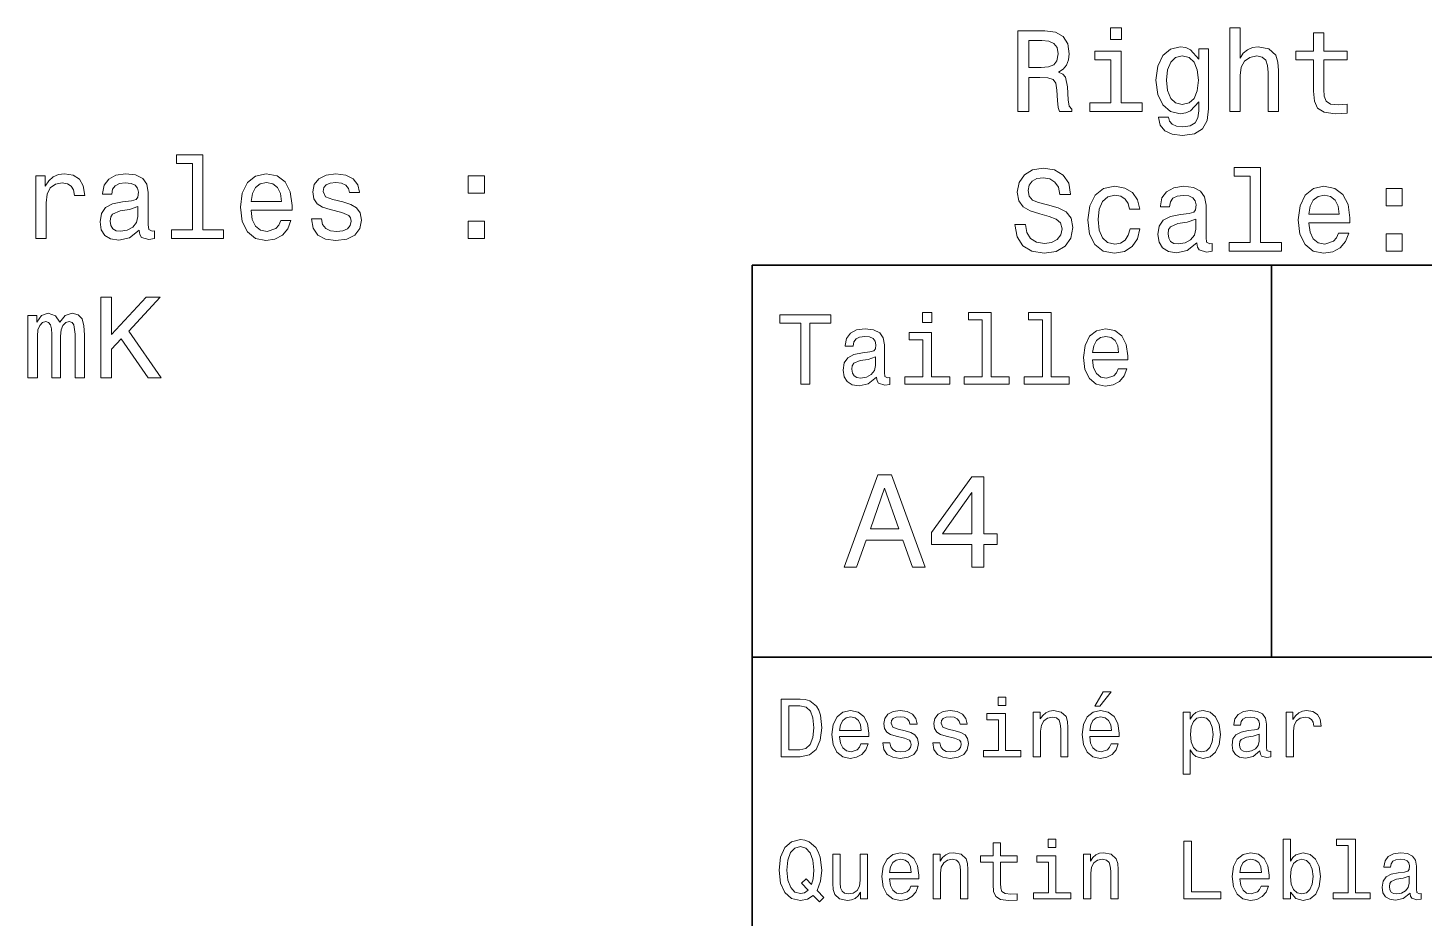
# Model space of a CAD drawing. Extents: x 0 to 297, y 0 to 210.
# Drawn here: x 65.6 to 126.1, y 41.7 to 80.3 of the extents above; entities that cross this region are included whole.
import ezdxf

# ---------------------------------------------------------------- set-up
doc = ezdxf.new("R2010")
doc.units = 0

msp = doc.modelspace()

# ---------------------------------------------------------------- linework, layer by layer
at = {"color": 7, "lineweight": 35}
for p, q in [((97, 10), (97, 70)), ((97, 70), (287, 70)), ((97, 53), (162, 53))]:
    msp.add_line(p, q, dxfattribs=at)
at = {"color": 7, "lineweight": 35, "ltscale": 0.425}
msp.add_line((119.5, 53), (119.5, 70), dxfattribs=at)
at = {"color": 7, "lineweight": 13}
for points in [[(108.51181, 76.65432), (108.980827, 76.65432), (108.980827, 78.131989), (109.459938, 78.131989), (109.812965, 78.116859), (110.034866, 78.046249), (110.155899, 77.879822), (110.206337, 77.582275), (110.231552, 77.12838), (110.26181, 76.830833), (110.322327, 76.65432), (110.851868, 76.65432), (110.851868, 76.750137), (110.73587, 76.89135), (110.695526, 77.153603), (110.660225, 77.718437), (110.574493, 78.137032), (110.458496, 78.26815), (110.276939, 78.363976), (110.478668, 78.490051), (110.619881, 78.666565), (110.710655, 78.888474), (110.740921, 79.155762), (110.670311, 79.579391), (110.468582, 79.897118), (110.135727, 80.08876), (109.681839, 80.15432), (108.51181, 80.15432)], [(113.000282, 80.27536), (112.531265, 80.27536), (112.531265, 79.771034), (113.000282, 79.771034)], [(117.700569, 76.65432), (118.144379, 76.65432), (118.144379, 78.21772), (118.189766, 78.57579), (118.336021, 78.838036), (118.562965, 78.99942), (118.865555, 79.059937), (119.107635, 79.009506), (119.258926, 78.873337), (119.334579, 78.646393), (119.359795, 78.343803), (119.359795, 76.65432), (119.803596, 76.65432), (119.803596, 78.434578), (119.783424, 78.792648), (119.692642, 79.090202), (119.395096, 79.362534), (118.931122, 79.458351), (118.678955, 79.42305), (118.462097, 79.327232), (118.28054, 79.175934), (118.144379, 78.969162), (118.144379, 80.27536), (117.700569, 80.27536)], [(121.331696, 78.893517), (121.331696, 77.536888), (121.361954, 77.098122), (121.503166, 76.795532), (121.785583, 76.619019), (122.264694, 76.558502), (122.789185, 76.583717), (122.789185, 76.967003), (122.405899, 76.936737), (122.057922, 76.977089), (121.871323, 77.103165), (121.790627, 77.31498), (121.775497, 77.612534), (121.775497, 78.893517), (122.789185, 78.893517), (122.789185, 79.271751), (121.775497, 79.271751), (121.775497, 80.063545), (121.331696, 80.063545), (121.331696, 79.271751), (120.565125, 79.271751), (120.565125, 78.893517)], [(109.550713, 79.725647), (109.858353, 79.695389), (110.075211, 79.599564), (110.21138, 79.42305), (110.256767, 79.145676), (110.206337, 78.853165), (110.070168, 78.676651), (109.838181, 78.585876), (109.520454, 78.560661), (108.980827, 78.560661), (108.980827, 79.725647)], [(116.772614, 76.77536), (116.772614, 79.362534), (116.348984, 79.362534), (116.348984, 78.923775), (116.001007, 79.322189), (115.789185, 79.42305), (115.552155, 79.458351), (115.123482, 79.357491), (114.790627, 79.075066), (114.573769, 78.621178), (114.498123, 78.010948), (114.573769, 77.395676), (114.790627, 76.94178), (115.123482, 76.65432), (115.552155, 76.558502), (115.794235, 76.593803), (115.995964, 76.684578), (116.348984, 77.067863), (116.348984, 76.684578), (116.30864, 76.381989), (116.197693, 76.165123), (115.98587, 76.039047), (115.668152, 75.99366), (115.39077, 76.023918), (115.194084, 76.099564), (115.078094, 76.23069), (115.042793, 76.407204), (114.614113, 76.407204), (114.614113, 76.387032), (114.67968, 76.064262), (114.881409, 75.822189), (115.20417, 75.665848), (115.642937, 75.610374), (116.167427, 75.68602), (116.515411, 75.897835), (116.712097, 76.265991)], [(112.985153, 77.027519), (112.985153, 79.271751), (111.845383, 79.271751), (111.845383, 78.893517), (112.541351, 78.893517), (112.541351, 77.027519), (111.633568, 77.027519), (111.633568, 76.65432), (113.903023, 76.65432), (113.903023, 77.027519)], [(114.957054, 78.010948), (115.002441, 78.459793), (115.138611, 78.792648), (115.350426, 78.989334), (115.632851, 79.059937), (115.930397, 78.989334), (116.152298, 78.792648), (116.288467, 78.459793), (116.338898, 78.010948), (116.288467, 77.552017), (116.152298, 77.224205), (115.930397, 77.022476), (115.632851, 76.956917), (115.350426, 77.022476), (115.138611, 77.224205), (115.002441, 77.55706)], [(72.7332, 74.402161), (72.7332, 71.527519), (71.820381, 71.527519), (71.820381, 71.15432), (74.084793, 71.15432), (74.084793, 71.527519), (73.17701, 71.527519), (73.17701, 74.77536), (72.037239, 74.77536), (72.037239, 74.402161)], [(65.945023, 71.15432), (66.388824, 71.15432), (66.388824, 72.702591), (66.434219, 73.07579), (66.570381, 73.343079), (66.792282, 73.504463), (67.089828, 73.559937), (67.311737, 73.524635), (67.478165, 73.423775), (67.579025, 73.252304), (67.614334, 73.020317), (68.063171, 73.020317), (68.002655, 73.428818), (67.836227, 73.721321), (67.558853, 73.897835), (67.180611, 73.958351), (66.923409, 73.918007), (66.701508, 73.817146), (66.504822, 73.645676), (66.34848, 73.413689), (66.34848, 73.862534), (65.945023, 73.862534)], [(70.423401, 71.507347), (70.423401, 71.492218), (70.448624, 71.320747), (70.524269, 71.199707), (70.841995, 71.103889), (71.089111, 71.144234), (71.089111, 71.487175), (70.9832, 71.472046), (70.841995, 71.537605), (70.816772, 71.739334), (70.816772, 73.14135), (70.756256, 73.49942), (70.579742, 73.751579), (70.27211, 73.902878), (69.838394, 73.958351), (69.414764, 73.897835), (69.102081, 73.726364), (68.905396, 73.459076), (68.839828, 73.106049), (68.839828, 73.07579), (69.238251, 73.07579), (69.273552, 73.287605), (69.384506, 73.438904), (69.566055, 73.529678), (69.823257, 73.56498), (70.070381, 73.539764), (70.246895, 73.464119), (70.352798, 73.332993), (70.388107, 73.151436), (70.367935, 72.939621), (70.287239, 72.833717), (70.08551, 72.783279), (69.707268, 72.742935), (69.273552, 72.652161), (68.965912, 72.490776), (68.784363, 72.238617), (68.728882, 71.865417), (68.779312, 71.532562), (68.935654, 71.285446), (69.18782, 71.129105), (69.535797, 71.073631), (70.004822, 71.179535)], [(75.274994, 72.379822), (77.050201, 72.379822), (77.055252, 72.586594), (76.974556, 73.166565), (76.752655, 73.600288), (76.399628, 73.862534), (75.930611, 73.958351), (75.47168, 73.857491), (75.118652, 73.575066), (74.891708, 73.116135), (74.811012, 72.510948), (74.886658, 71.890633), (75.113602, 71.436737), (75.461594, 71.15432), (75.915482, 71.058502), (76.308853, 71.124062), (76.631622, 71.295532), (76.868652, 71.567863), (77.004822, 71.930977), (76.566055, 71.930977), (76.475281, 71.729248), (76.344154, 71.57795), (75.970955, 71.456917), (75.683487, 71.51239), (75.466629, 71.688904), (75.325424, 71.976364), (75.274994, 72.364693)], [(79.249054, 72.732849), (78.820374, 72.833717), (78.502655, 72.949707), (78.396744, 73.186737), (78.427002, 73.353165), (78.532913, 73.474205), (78.704384, 73.54985), (78.9515, 73.580109), (79.188538, 73.54985), (79.375137, 73.459076), (79.49617, 73.322906), (79.5466, 73.14135), (79.980316, 73.14135), (79.980316, 73.151436), (79.904671, 73.479248), (79.697899, 73.73645), (79.375137, 73.897835), (78.9515, 73.958351), (78.522827, 73.897835), (78.210144, 73.731407), (78.013458, 73.484291), (77.952942, 73.171608), (77.998337, 72.869019), (78.139542, 72.657204), (78.371529, 72.505905), (78.709427, 72.399994), (79.203659, 72.278961), (79.506256, 72.152878), (79.586945, 72.052017), (79.617203, 71.900719), (79.571823, 71.714119), (79.450783, 71.572906), (79.254097, 71.482132), (78.991852, 71.451874), (78.71447, 71.482132), (78.512741, 71.588036), (78.376572, 71.759506), (78.321098, 71.996536), (77.892426, 71.996536), (77.963028, 71.593079), (78.1698, 71.300575), (78.497612, 71.124062), (78.9515, 71.058502), (79.425568, 71.124062), (79.773544, 71.300575), (79.985367, 71.582993), (80.061012, 71.951149), (80.005539, 72.268875), (79.849197, 72.485733), (79.591995, 72.626945)], [(84.690697, 73.111092), (85.386658, 73.111092), (85.386658, 73.862534), (84.690697, 73.862534)], [(108.839622, 71.76239), (108.380684, 71.76239), (108.481552, 71.227806), (108.733711, 70.834435), (109.12204, 70.597404), (109.646538, 70.511673), (110.165993, 70.592361), (110.554321, 70.814262), (110.801437, 71.162247), (110.892212, 71.621178), (110.816566, 72.034721), (110.604752, 72.302017), (110.26181, 72.478531), (109.802879, 72.60965), (109.409508, 72.705475), (109.152298, 72.816422), (109.00605, 72.977806), (108.960655, 73.229965), (109.00605, 73.456917), (109.137169, 73.628387), (109.338898, 73.744377), (109.61628, 73.784721), (109.898697, 73.734291), (110.120598, 73.598122), (110.266853, 73.371178), (110.337456, 73.063545), (110.796394, 73.063545), (110.796394, 73.073631), (110.715698, 73.547691), (110.478668, 73.900719), (110.105469, 74.12262), (109.601151, 74.198265), (109.147255, 74.12262), (108.794228, 73.910805), (108.567284, 73.582993), (108.486595, 73.159363), (108.552155, 72.78112), (108.743797, 72.523918), (109.046394, 72.352448), (109.459938, 72.221321), (109.868439, 72.105331), (110.176079, 71.994377), (110.362679, 71.832993), (110.428238, 71.570747), (110.367722, 71.303459), (110.21138, 71.10173), (109.97435, 70.975647), (109.66671, 70.935303), (109.323769, 70.990776), (109.061523, 71.152161), (108.895096, 71.414406)], [(118.583138, 73.855331), (118.583138, 70.98069), (117.670311, 70.98069), (117.670311, 70.607491), (119.934723, 70.607491), (119.934723, 70.98069), (119.026939, 70.98069), (119.026939, 74.228531), (117.887169, 74.228531), (117.887169, 73.855331)], [(75.274994, 72.753021), (75.33046, 73.101006), (75.466629, 73.358208), (75.673401, 73.514549), (75.94574, 73.570023), (76.213028, 73.514549), (76.4198, 73.358208), (76.545883, 73.101006), (76.59127, 72.753021)], [(113.35331, 72.418007), (113.792068, 72.418007), (113.701294, 72.821465), (113.484436, 73.139191), (113.146538, 73.335876), (112.707779, 73.411522), (112.223625, 73.310661), (111.855469, 73.028236), (111.623482, 72.569305), (111.542793, 71.954033), (111.618439, 71.343803), (111.845383, 70.889908), (112.203453, 70.607491), (112.69265, 70.511673), (113.126366, 70.587318), (113.464264, 70.799133), (113.696251, 71.131989), (113.797112, 71.57579), (113.373482, 71.57579), (113.297836, 71.293373), (113.156624, 71.081551), (112.954895, 70.950432), (112.707779, 70.910088), (112.400139, 70.975647), (112.178238, 71.177376), (112.042068, 71.505188), (111.996681, 71.969162), (112.042068, 72.42305), (112.183281, 72.750862), (112.410225, 72.952591), (112.707779, 73.023193), (112.970024, 72.977806), (113.16671, 72.861816), (113.297836, 72.670174)], [(116.273338, 70.960518), (116.273338, 70.945389), (116.298553, 70.773918), (116.374207, 70.652878), (116.691925, 70.55706), (116.939041, 70.597404), (116.939041, 70.940346), (116.833138, 70.925217), (116.691925, 70.990776), (116.66671, 71.192505), (116.66671, 72.594521), (116.606194, 72.952591), (116.42968, 73.20475), (116.12204, 73.356049), (115.688324, 73.411522), (115.264694, 73.351006), (114.952011, 73.179535), (114.755325, 72.912247), (114.689766, 72.559219), (114.689766, 72.528961), (115.088181, 72.528961), (115.123482, 72.740776), (115.234436, 72.892075), (115.415993, 72.982849), (115.673195, 73.01815), (115.920311, 72.992935), (116.096825, 72.91729), (116.202736, 72.786163), (116.238037, 72.604607), (116.217865, 72.392792), (116.137169, 72.286888), (115.93544, 72.23645), (115.557198, 72.196106), (115.123482, 72.105331), (114.815842, 71.943947), (114.634293, 71.691788), (114.578812, 71.318588), (114.629242, 70.985733), (114.785583, 70.738617), (115.03775, 70.582275), (115.385727, 70.526802), (115.854752, 70.632706)], [(121.124924, 71.832993), (122.900139, 71.832993), (122.905182, 72.039764), (122.824493, 72.619736), (122.602585, 73.053459), (122.249565, 73.315704), (121.78054, 73.411522), (121.321609, 73.310661), (120.968582, 73.028236), (120.741638, 72.569305), (120.66095, 71.964119), (120.736595, 71.343803), (120.963539, 70.889908), (121.311523, 70.607491), (121.765411, 70.511673), (122.158783, 70.577232), (122.481552, 70.748703), (122.718582, 71.021034), (122.854752, 71.384148), (122.415993, 71.384148), (122.325211, 71.182419), (122.194084, 71.03112), (121.820892, 70.910088), (121.533424, 70.965561), (121.316566, 71.142075), (121.175354, 71.429535), (121.124924, 71.817863)], [(124.468582, 72.564262), (125.164551, 72.564262), (125.164551, 73.315704), (124.468582, 73.315704)], [(121.124924, 72.206192), (121.180397, 72.554176), (121.316566, 72.811378), (121.523338, 72.96772), (121.79567, 73.023193), (122.062965, 72.96772), (122.269737, 72.811378), (122.395813, 72.554176), (122.441208, 72.206192)], [(70.372971, 72.102448), (70.312454, 71.840202), (70.151077, 71.638466), (69.908997, 71.507347), (69.61145, 71.46196), (69.4198, 71.487175), (69.283638, 71.567863), (69.197906, 71.709076), (69.172684, 71.905762), (69.192856, 72.082275), (69.273552, 72.208351), (69.596313, 72.349564), (70.004822, 72.41008), (70.372971, 72.53112)], [(84.690697, 71.15432), (85.386658, 71.15432), (85.386658, 71.905762), (84.690697, 71.905762)], [(116.222908, 71.555618), (116.162384, 71.293373), (116.001007, 71.091637), (115.758926, 70.960518), (115.46138, 70.915131), (115.269737, 70.940346), (115.133568, 71.021034), (115.047836, 71.162247), (115.022614, 71.358932), (115.042793, 71.535446), (115.123482, 71.661522), (115.446251, 71.802734), (115.854752, 71.863251), (116.222908, 71.984291)], [(124.468582, 70.607491), (125.164551, 70.607491), (125.164551, 71.358932), (124.468582, 71.358932)], [(68.764183, 65.107491), (69.228165, 65.107491), (69.228165, 66.353165), (69.641708, 66.796974), (70.816772, 65.107491), (71.381622, 65.107491), (69.969513, 67.134865), (71.341278, 68.607491), (70.725998, 68.607491), (69.228165, 66.988617), (69.228165, 68.607491), (68.764183, 68.607491)], [(65.602081, 65.107491), (66.010582, 65.107491), (66.010582, 66.918007), (66.035797, 67.190346), (66.11145, 67.387032), (66.22744, 67.503021), (66.378738, 67.548416), (66.499771, 67.508064), (66.580467, 67.407204), (66.620819, 67.235733), (66.635941, 67.008789), (66.635941, 65.107491), (67.019226, 65.107491), (67.019226, 66.918007), (67.044449, 67.185303), (67.120094, 67.381989), (67.241135, 67.503021), (67.392426, 67.548416), (67.513466, 67.508064), (67.594162, 67.407204), (67.644592, 67.008789), (67.644592, 65.107491), (68.053085, 65.107491), (68.053085, 66.978531), (68.027878, 67.366859), (67.947182, 67.664406), (67.785797, 67.845963), (67.523552, 67.911522), (67.215912, 67.810661), (66.978882, 67.51815), (66.792282, 67.805618), (66.479599, 67.911522), (66.192139, 67.810661), (65.995453, 67.528236), (65.995453, 67.815704), (65.602081, 67.815704)], [(99.102303, 64.837173), (99.5, 64.837173), (99.5, 67.47406), (100.407784, 67.47406), (100.407784, 67.837173), (98.190201, 67.837173), (98.190201, 67.47406), (99.102303, 67.47406)], [(104.786743, 67.940918), (104.384727, 67.940918), (104.384727, 67.508644), (104.786743, 67.508644)], [(106.969742, 67.621033), (106.969742, 65.157059), (106.187317, 65.157059), (106.187317, 64.837173), (108.128242, 64.837173), (108.128242, 65.157059), (107.350143, 65.157059), (107.350143, 67.940918), (106.373199, 67.940918), (106.373199, 67.621033)], [(109.572044, 67.621033), (109.572044, 65.157059), (108.789627, 65.157059), (108.789627, 64.837173), (110.730545, 64.837173), (110.730545, 65.157059), (109.952454, 65.157059), (109.952454, 67.940918), (108.975502, 67.940918), (108.975502, 67.621033)], [(102.387611, 65.139771), (102.387611, 65.126801), (102.409225, 64.979828), (102.47406, 64.876076), (102.746399, 64.793945), (102.958214, 64.828529), (102.958214, 65.122475), (102.867432, 65.109505), (102.746399, 65.165703), (102.724785, 65.338615), (102.724785, 66.540344), (102.672913, 66.84726), (102.521614, 67.0634), (102.257927, 67.193085), (101.886169, 67.240631), (101.523056, 67.188759), (101.255043, 67.041786), (101.086456, 66.812675), (101.030258, 66.510086), (101.030258, 66.484146), (101.371758, 66.484146), (101.402016, 66.665703), (101.497116, 66.795387), (101.65274, 66.873199), (101.873199, 66.903458), (102.085014, 66.881844), (102.236313, 66.817001), (102.327087, 66.704605), (102.357346, 66.548988), (102.340057, 66.367432), (102.270897, 66.276657), (102.097984, 66.233429), (101.773773, 66.198845), (101.402016, 66.121033), (101.138329, 65.982704), (100.982712, 65.766571), (100.935158, 65.446686), (100.978386, 65.161385), (101.112389, 64.949562), (101.328529, 64.815559), (101.626801, 64.768013), (102.028816, 64.858788)], [(111.750717, 65.887604), (113.272339, 65.887604), (113.276657, 66.064842), (113.207497, 66.561958), (113.017288, 66.933716), (112.714699, 67.158501), (112.312683, 67.240631), (111.919312, 67.154175), (111.616714, 66.912102), (111.422188, 66.51873), (111.353027, 66), (111.41787, 65.4683), (111.612396, 65.079247), (111.91066, 64.837173), (112.299713, 64.755043), (112.636887, 64.811234), (112.913544, 64.958214), (113.116714, 65.191643), (113.233429, 65.502876), (112.857346, 65.502876), (112.779541, 65.329971), (112.667145, 65.200287), (112.34726, 65.096542), (112.100868, 65.144089), (111.914986, 65.295387), (111.793945, 65.541786), (111.750717, 65.874634)], [(104.773773, 65.157059), (104.773773, 67.080688), (103.796829, 67.080688), (103.796829, 66.756485), (104.393372, 66.756485), (104.393372, 65.157059), (103.615273, 65.157059), (103.615273, 64.837173), (105.560516, 64.837173), (105.560516, 65.157059)], [(111.750717, 66.207489), (111.798271, 66.50576), (111.914986, 66.726219), (112.092216, 66.860229), (112.325653, 66.907776), (112.554756, 66.860229), (112.731987, 66.726219), (112.840057, 66.50576), (112.878967, 66.207489)], [(102.344383, 65.649857), (102.292511, 65.425072), (102.154182, 65.252159), (101.946686, 65.139771), (101.691643, 65.100861), (101.527374, 65.122475), (101.41066, 65.191643), (101.337173, 65.312675), (101.315559, 65.481262), (101.332855, 65.632561), (101.402016, 65.740631), (101.678673, 65.861671), (102.028816, 65.913544), (102.344383, 66.017288)], [(100.982712, 56.9049), (101.51297, 56.9049), (101.933716, 58.080692), (103.530258, 58.080692), (103.951012, 56.9049), (104.492798, 56.9049), (103.028816, 60.910664), (102.440926, 60.910664)], [(106.521614, 56.9049), (107.040344, 56.9049), (107.040344, 57.896255), (107.610954, 57.896255), (107.610954, 58.357349), (107.040344, 58.357349), (107.040344, 60.818443), (106.515854, 60.818443), (104.763687, 58.403458), (104.763687, 57.896255), (106.521614, 57.896255)], [(102.118156, 58.570606), (102.734871, 60.334293), (103.351585, 58.570606)], [(105.247841, 58.357349), (106.521614, 60.149857), (106.521614, 58.357349)], [(111.84726, 50.88797), (112.059799, 50.88797), (112.560516, 51.500362), (112.207489, 51.500362)], [(99.080688, 51.190563), (98.248558, 51.190563), (98.248558, 48.690563), (99.080688, 48.690563), (99.473343, 48.769814), (99.765129, 49.011169), (99.945244, 49.40382), (100.010086, 49.940563), (99.952446, 50.488113), (99.880402, 50.70425), (99.779541, 50.877163), (99.487755, 51.111313), (99.296829, 51.168949)], [(99.055473, 50.891571), (99.329254, 50.837536), (99.516571, 50.671829), (99.628242, 50.376442), (99.664268, 49.940563), (99.624641, 49.519093), (99.51297, 49.223705), (99.322044, 49.047192), (99.055473, 48.989555), (98.583572, 48.989555), (98.583572, 50.891571)], [(107.992798, 51.27702), (107.657784, 51.27702), (107.657784, 50.916786), (107.992798, 50.916786)], [(100.784584, 49.565922), (102.052597, 49.565922), (102.056198, 49.713619), (101.998558, 50.127884), (101.840057, 50.437683), (101.587898, 50.625), (101.252884, 50.693443), (100.925072, 50.621399), (100.672913, 50.41967), (100.510803, 50.091862), (100.453171, 49.659584), (100.507202, 49.216499), (100.669312, 48.892292), (100.91787, 48.690563), (101.242073, 48.62212), (101.523056, 48.668949), (101.753601, 48.791428), (101.922913, 48.98595), (102.020172, 49.245319), (101.706772, 49.245319), (101.64193, 49.101227), (101.548271, 48.993156), (101.2817, 48.9067), (101.07637, 48.946327), (100.921471, 49.072407), (100.820602, 49.27774), (100.784584, 49.555115)], [(100.784584, 49.832493), (100.824211, 50.081055), (100.921471, 50.264771), (101.069168, 50.376442), (101.263687, 50.416069), (101.454613, 50.376442), (101.602303, 50.264771), (101.69236, 50.081055), (101.724785, 49.832493)], [(103.623199, 49.818085), (103.317001, 49.890129), (103.090057, 49.972984), (103.014412, 50.142292), (103.036026, 50.261169), (103.111671, 50.347622), (103.234146, 50.401657), (103.41066, 50.423271), (103.579971, 50.401657), (103.713257, 50.336815), (103.799713, 50.239555), (103.835732, 50.109871), (104.145531, 50.109871), (104.145531, 50.117077), (104.091499, 50.351227), (103.943802, 50.534943), (103.713257, 50.650219), (103.41066, 50.693443), (103.104469, 50.650219), (102.881126, 50.531342), (102.740631, 50.354828), (102.697403, 50.131485), (102.729828, 49.915348), (102.830688, 49.76405), (102.996399, 49.655983), (103.237755, 49.580334), (103.590775, 49.493877), (103.806915, 49.40382), (103.864555, 49.331772), (103.886169, 49.223705), (103.853745, 49.09042), (103.767288, 48.989555), (103.626801, 48.924713), (103.439484, 48.903099), (103.241356, 48.924713), (103.09726, 49.000362), (103, 49.122841), (102.960373, 49.292149), (102.654175, 49.292149), (102.704613, 49.003963), (102.852303, 48.795029), (103.086456, 48.668949), (103.41066, 48.62212), (103.749283, 48.668949), (103.997841, 48.795029), (104.149139, 48.996758), (104.203171, 49.259727), (104.163544, 49.486671), (104.051872, 49.641571), (103.868156, 49.742435)], [(105.791786, 49.818085), (105.485588, 49.890129), (105.258644, 49.972984), (105.182999, 50.142292), (105.204613, 50.261169), (105.280258, 50.347622), (105.40274, 50.401657), (105.579254, 50.423271), (105.748558, 50.401657), (105.881844, 50.336815), (105.9683, 50.239555), (106.004326, 50.109871), (106.314117, 50.109871), (106.314117, 50.117077), (106.260086, 50.351227), (106.112396, 50.534943), (105.881844, 50.650219), (105.579254, 50.693443), (105.273056, 50.650219), (105.049713, 50.531342), (104.909225, 50.354828), (104.865997, 50.131485), (104.898415, 49.915348), (104.999283, 49.76405), (105.164986, 49.655983), (105.406342, 49.580334), (105.759369, 49.493877), (105.975502, 49.40382), (106.033142, 49.331772), (106.054756, 49.223705), (106.022339, 49.09042), (105.935883, 48.989555), (105.795387, 48.924713), (105.60807, 48.903099), (105.409943, 48.924713), (105.265854, 49.000362), (105.168587, 49.122841), (105.12896, 49.292149), (104.822769, 49.292149), (104.873199, 49.003963), (105.020897, 48.795029), (105.255043, 48.668949), (105.579254, 48.62212), (105.91787, 48.668949), (106.166428, 48.795029), (106.317726, 48.996758), (106.371758, 49.259727), (106.33213, 49.486671), (106.220459, 49.641571), (106.036743, 49.742435)], [(107.981987, 48.957134), (107.981987, 50.560158), (107.16787, 50.560158), (107.16787, 50.289986), (107.664986, 50.289986), (107.664986, 48.957134), (107.016571, 48.957134), (107.016571, 48.690563), (108.637611, 48.690563), (108.637611, 48.957134)], [(109.181557, 48.690563), (109.498558, 48.690563), (109.498558, 49.807278), (109.530983, 50.063042), (109.635445, 50.250362), (109.797546, 50.365635), (110.013687, 50.408863), (110.1866, 50.372841), (110.29467, 50.275578), (110.348701, 50.113472), (110.366714, 49.897335), (110.366714, 48.690563), (110.683716, 48.690563), (110.683716, 49.962177), (110.669312, 50.217941), (110.604469, 50.430477), (110.39193, 50.625), (110.060516, 50.693443), (109.876801, 50.668228), (109.721901, 50.599785), (109.588615, 50.484512), (109.484146, 50.329613), (109.484146, 50.625), (109.181557, 50.625)], [(111.627518, 49.565922), (112.895531, 49.565922), (112.899132, 49.713619), (112.841499, 50.127884), (112.682999, 50.437683), (112.430832, 50.625), (112.095825, 50.693443), (111.768013, 50.621399), (111.515854, 50.41967), (111.353745, 50.091862), (111.296112, 49.659584), (111.350143, 49.216499), (111.512245, 48.892292), (111.760803, 48.690563), (112.085014, 48.62212), (112.365997, 48.668949), (112.596542, 48.791428), (112.765854, 48.98595), (112.863113, 49.245319), (112.549713, 49.245319), (112.484871, 49.101227), (112.391212, 48.993156), (112.124641, 48.9067), (111.919312, 48.946327), (111.764412, 49.072407), (111.663544, 49.27774), (111.627518, 49.555115)], [(111.627518, 49.832493), (111.667145, 50.081055), (111.764412, 50.264771), (111.912102, 50.376442), (112.106628, 50.416069), (112.297546, 50.376442), (112.445244, 50.264771), (112.535301, 50.081055), (112.567726, 49.832493)], [(115.986313, 50.326012), (115.986313, 50.625), (115.669312, 50.625), (115.669312, 47.941284), (115.986313, 47.941284), (115.986313, 48.98595), (116.097984, 48.816643), (116.22406, 48.704971), (116.541069, 48.62212), (116.843658, 48.690563), (117.081413, 48.895893), (117.236313, 49.2201), (117.293945, 49.659584), (117.236313, 50.095463), (117.081413, 50.41967), (116.843658, 50.621399), (116.541069, 50.693443), (116.368156, 50.671829), (116.220459, 50.603386), (116.094383, 50.488113)], [(116.48703, 48.9067), (116.274498, 48.953533), (116.119598, 49.097622), (116.022339, 49.331772), (115.989914, 49.659584), (116.022339, 49.983791), (116.119598, 50.217941), (116.274498, 50.358429), (116.48703, 50.408863), (116.681557, 50.358429), (116.836456, 50.21434), (116.933716, 49.98019), (116.969742, 49.659584), (116.933716, 49.335377), (116.836456, 49.097622), (116.681557, 48.953533)], [(119.005043, 48.942726), (119.005043, 48.931919), (119.023056, 48.809441), (119.077087, 48.722984), (119.304031, 48.654541), (119.480545, 48.683357), (119.480545, 48.928314), (119.4049, 48.917507), (119.304031, 48.96434), (119.286026, 49.108429), (119.286026, 50.109871), (119.242798, 50.365635), (119.116714, 50.54575), (118.896973, 50.65382), (118.587173, 50.693443), (118.284584, 50.650219), (118.061241, 50.52774), (117.920746, 50.336815), (117.873917, 50.084656), (117.873917, 50.063042), (118.158501, 50.063042), (118.183716, 50.21434), (118.26297, 50.322407), (118.392654, 50.387249), (118.57637, 50.412464), (118.752884, 50.394455), (118.878967, 50.34042), (118.954613, 50.246758), (118.979828, 50.117077), (118.965416, 49.965778), (118.907784, 49.890129), (118.763687, 49.854107), (118.493515, 49.825291), (118.183716, 49.760448), (117.963974, 49.645176), (117.834297, 49.465057), (117.79467, 49.19849), (117.830688, 48.960735), (117.942368, 48.784222), (118.122482, 48.67255), (118.37104, 48.632927), (118.706055, 48.708576)], [(120.143372, 48.690563), (120.460373, 48.690563), (120.460373, 49.796471), (120.492798, 50.063042), (120.590057, 50.253963), (120.748558, 50.369236), (120.961098, 50.408863), (121.119598, 50.383648), (121.238472, 50.3116), (121.310516, 50.189121), (121.335739, 50.023415), (121.656342, 50.023415), (121.613113, 50.315205), (121.49424, 50.524136), (121.296112, 50.650219), (121.02594, 50.693443), (120.842224, 50.664627), (120.683716, 50.592579), (120.543228, 50.4701), (120.431557, 50.304398), (120.431557, 50.625), (120.143372, 50.625)], [(118.969025, 49.367798), (118.925797, 49.180477), (118.810516, 49.036385), (118.637611, 48.942726), (118.425072, 48.910305), (118.288185, 48.928314), (118.190926, 48.98595), (118.129684, 49.086815), (118.111671, 49.227306), (118.126083, 49.353386), (118.183716, 49.443443), (118.414268, 49.544312), (118.706055, 49.587536), (118.969025, 49.673992)], [(99.642654, 42.685879), (99.916428, 42.401295), (100.107346, 42.592216), (99.811958, 42.894814), (99.963257, 43.305473), (100.010086, 43.780979), (99.941643, 44.339336), (99.862389, 44.56628), (99.757927, 44.753601), (99.46254, 45.009365), (99.282417, 45.074207), (99.084297, 45.099422), (98.702446, 45.009365), (98.41066, 44.757202), (98.223343, 44.342937), (98.158501, 43.780979), (98.223343, 43.219021), (98.407059, 42.804756), (98.698845, 42.548992), (99.084297, 42.462536), (99.397697, 42.520172)], [(99.415703, 42.916428), (99.260803, 42.801151), (99.084297, 42.765129), (98.850143, 42.829971), (98.666428, 43.024494), (98.543945, 43.341499), (98.504326, 43.780979), (98.543945, 44.216858), (98.662827, 44.537464), (98.846542, 44.731987), (99.084297, 44.80043), (99.318443, 44.731987), (99.502159, 44.533859), (99.62104, 44.213257), (99.664268, 43.780979), (99.631844, 43.406338), (99.5634, 43.150578), (99.329254, 43.395531), (99.134727, 43.211815)], [(107.438042, 44.130402), (107.438042, 43.161381), (107.459656, 42.84798), (107.560516, 42.631844), (107.762245, 42.505764), (108.104469, 42.462536), (108.479111, 42.480545), (108.479111, 42.754322), (108.20533, 42.732708), (107.956772, 42.761528), (107.823486, 42.851585), (107.765854, 43.00288), (107.755043, 43.215416), (107.755043, 44.130402), (108.479111, 44.130402), (108.479111, 44.400574), (107.755043, 44.400574), (107.755043, 44.966137), (107.438042, 44.966137), (107.438042, 44.400574), (106.890488, 44.400574), (106.890488, 44.130402)], [(110.161385, 45.117435), (109.82637, 45.117435), (109.82637, 44.757202), (110.161385, 44.757202)], [(115.701729, 42.530979), (117.308357, 42.530979), (117.308357, 42.833572), (116.033142, 42.833572), (116.033142, 45.030979), (115.701729, 45.030979)], [(120.323486, 42.829971), (120.55764, 42.552593), (120.878242, 42.462536), (121.18084, 42.530979), (121.422195, 42.736309), (121.573486, 43.064121), (121.631126, 43.5), (121.573486, 43.935879), (121.418587, 44.260086), (121.18084, 44.461815), (120.878242, 44.533859), (120.561241, 44.440201), (120.431557, 44.324928), (120.323486, 44.170029), (120.323486, 45.117435), (120.006485, 45.117435), (120.006485, 42.530979), (120.323486, 42.530979)], [(122.823486, 44.850864), (122.823486, 42.79755), (122.171471, 42.79755), (122.171471, 42.530979), (123.78891, 42.530979), (123.78891, 42.79755), (123.140488, 42.79755), (123.140488, 45.117435), (122.32637, 45.117435), (122.32637, 44.850864)], [(101.998558, 44.465416), (101.681557, 44.465416), (101.681557, 43.348701), (101.645531, 43.089336), (101.541069, 42.902016), (101.37896, 42.786743), (101.166428, 42.750721), (100.997116, 42.779537), (100.889046, 42.865993), (100.827812, 43.013687), (100.8134, 43.222622), (100.8134, 44.465416), (100.496399, 44.465416), (100.496399, 43.193802), (100.507202, 42.938038), (100.575645, 42.725502), (100.784584, 42.530979), (101.119598, 42.462536), (101.299713, 42.487751), (101.454613, 42.552593), (101.587898, 42.664265), (101.695969, 42.826366), (101.695969, 42.530979), (101.998558, 42.530979)], [(102.953171, 43.406338), (104.221184, 43.406338), (104.224785, 43.554035), (104.167145, 43.9683), (104.008644, 44.278099), (103.756485, 44.465416), (103.421471, 44.533859), (103.093658, 44.461815), (102.841499, 44.260086), (102.679398, 43.932278), (102.621758, 43.5), (102.675797, 43.056915), (102.837898, 42.732708), (103.086456, 42.530979), (103.41066, 42.462536), (103.691643, 42.509365), (103.922188, 42.631844), (104.091499, 42.826366), (104.188759, 43.085735), (103.875359, 43.085735), (103.810516, 42.941643), (103.716858, 42.833572), (103.450287, 42.747116), (103.244957, 42.786743), (103.090057, 42.912823), (102.989197, 43.118156), (102.953171, 43.395531)], [(102.953171, 43.672909), (102.992798, 43.921471), (103.090057, 44.105186), (103.237755, 44.216858), (103.432274, 44.256485), (103.623199, 44.216858), (103.770897, 44.105186), (103.860954, 43.921471), (103.893372, 43.672909)], [(104.844383, 42.530979), (105.161385, 42.530979), (105.161385, 43.647694), (105.193802, 43.903458), (105.298271, 44.090778), (105.460373, 44.206051), (105.676514, 44.249279), (105.849426, 44.213257), (105.957497, 44.115993), (106.011528, 43.953888), (106.029541, 43.737751), (106.029541, 42.530979), (106.346542, 42.530979), (106.346542, 43.802593), (106.33213, 44.058357), (106.267288, 44.270893), (106.054756, 44.465416), (105.723343, 44.533859), (105.539627, 44.508644), (105.384727, 44.440201), (105.251442, 44.324928), (105.146973, 44.170029), (105.146973, 44.465416), (104.844383, 44.465416)], [(110.150574, 42.79755), (110.150574, 44.400574), (109.336456, 44.400574), (109.336456, 44.130402), (109.833572, 44.130402), (109.833572, 42.79755), (109.185158, 42.79755), (109.185158, 42.530979), (110.806198, 42.530979), (110.806198, 42.79755)], [(111.350143, 42.530979), (111.667145, 42.530979), (111.667145, 43.647694), (111.69957, 43.903458), (111.804031, 44.090778), (111.966141, 44.206051), (112.182274, 44.249279), (112.355186, 44.213257), (112.463257, 44.115993), (112.517288, 43.953888), (112.535301, 43.737751), (112.535301, 42.530979), (112.852303, 42.530979), (112.852303, 43.802593), (112.837898, 44.058357), (112.773056, 44.270893), (112.560516, 44.465416), (112.229103, 44.533859), (112.045387, 44.508644), (111.890488, 44.440201), (111.757202, 44.324928), (111.65274, 44.170029), (111.65274, 44.465416), (111.350143, 44.465416)], [(118.133286, 43.406338), (119.401299, 43.406338), (119.4049, 43.554035), (119.34726, 43.9683), (119.188766, 44.278099), (118.9366, 44.465416), (118.601585, 44.533859), (118.273773, 44.461815), (118.021614, 44.260086), (117.859512, 43.932278), (117.801872, 43.5), (117.855911, 43.056915), (118.018013, 42.732708), (118.266571, 42.530979), (118.590775, 42.462536), (118.871758, 42.509365), (119.10231, 42.631844), (119.271614, 42.826366), (119.368881, 43.085735), (119.055481, 43.085735), (118.990631, 42.941643), (118.896973, 42.833572), (118.630402, 42.747116), (118.425072, 42.786743), (118.270172, 42.912823), (118.169312, 43.118156), (118.133286, 43.395531)], [(118.133286, 43.672909), (118.172913, 43.921471), (118.270172, 44.105186), (118.41787, 44.216858), (118.612396, 44.256485), (118.803314, 44.216858), (118.951012, 44.105186), (119.041069, 43.921471), (119.073486, 43.672909)], [(121.306915, 43.5), (121.270897, 43.175793), (121.17363, 42.938038), (121.018738, 42.793949), (120.824211, 42.747116), (120.611671, 42.793949), (120.456772, 42.938038), (120.359512, 43.172188), (120.327087, 43.5), (120.359512, 43.824207), (120.456772, 44.058357), (120.611671, 44.198845), (120.824211, 44.249279), (121.018738, 44.198845), (121.17363, 44.054756), (121.270897, 43.820606)], [(125.510811, 42.783142), (125.510811, 42.772335), (125.528824, 42.649857), (125.582855, 42.5634), (125.809799, 42.494957), (125.986313, 42.523773), (125.986313, 42.76873), (125.910667, 42.757923), (125.809799, 42.804756), (125.791794, 42.948845), (125.791794, 43.950287), (125.748566, 44.206051), (125.622482, 44.386166), (125.40274, 44.494236), (125.092941, 44.533859), (124.790344, 44.490635), (124.567001, 44.368156), (124.426514, 44.177231), (124.379684, 43.925072), (124.379684, 43.903458), (124.664268, 43.903458), (124.689484, 44.054756), (124.768738, 44.162823), (124.898422, 44.227665), (125.082138, 44.25288), (125.258652, 44.234871), (125.384727, 44.180836), (125.460381, 44.087173), (125.485596, 43.957493), (125.471184, 43.806194), (125.413544, 43.730545), (125.269455, 43.694523), (124.999283, 43.665707), (124.689484, 43.600864), (124.469742, 43.485592), (124.340057, 43.305473), (124.300438, 43.038906), (124.336456, 42.801151), (124.448128, 42.624638), (124.628242, 42.512966), (124.876801, 42.473343), (125.211823, 42.548992)], [(125.474785, 43.208214), (125.431557, 43.020893), (125.316284, 42.876801), (125.143372, 42.783142), (124.93084, 42.750721), (124.793953, 42.76873), (124.696686, 42.826366), (124.635452, 42.927231), (124.617439, 43.067722), (124.631851, 43.193802), (124.689484, 43.283859), (124.920029, 43.384727), (125.211823, 43.427952), (125.474785, 43.514408)]]:
    msp.add_lwpolyline(points, close=True, dxfattribs=at)

doc.saveas('drawing.dxf')
